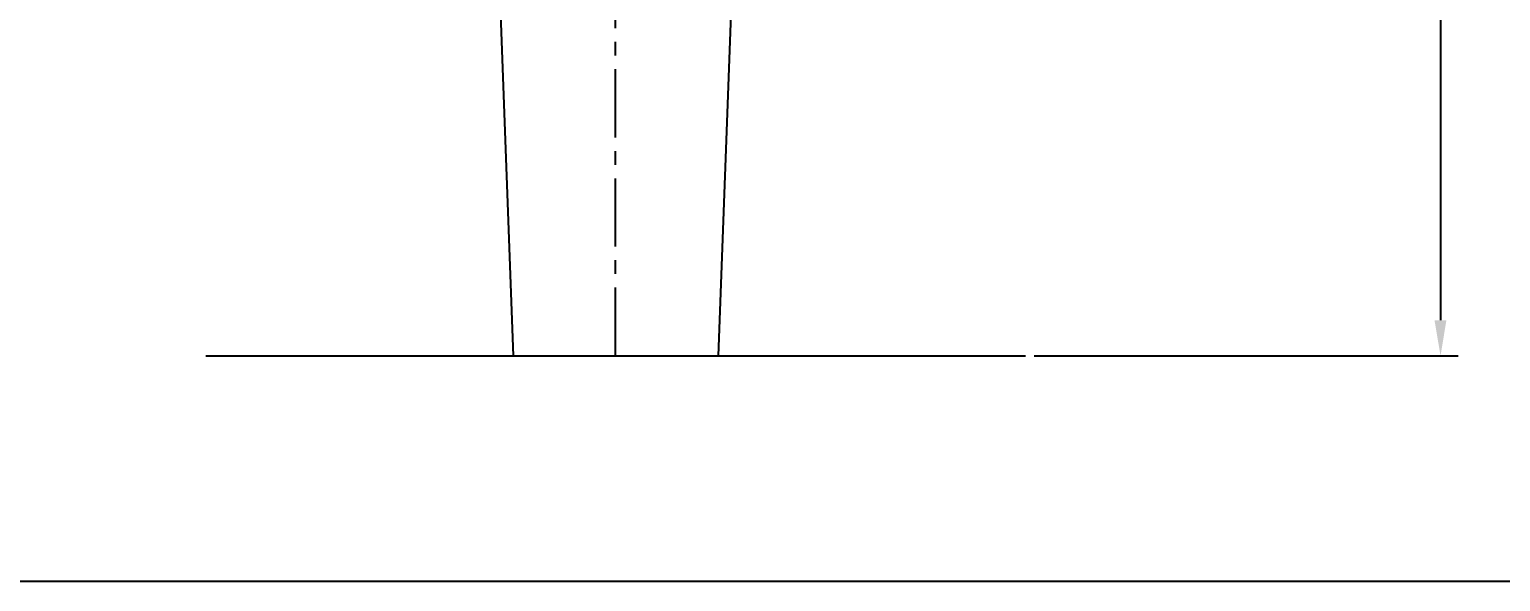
# Model space of a CAD drawing. Extents: x 7158 to 10258, y -4678 to -2578.
# Drawn here: x 7929 to 9006, y -4678 to -4273 of the extents above; entities that cross this region are included whole.
import ezdxf

# ---------------------------------------------------------------- set-up
doc = ezdxf.new("R2010")
doc.units = 0
doc.header["$LTSCALE"] = 20
doc.header["$MEASUREMENT"] = 0
doc.linetypes.add('CENTER', pattern=[2, 1.25, -0.25, 0.25, -0.25])
doc.layers.get('DEFPOINTS').update_dxf_attribs({"linetype": 'CONTINUOUS'})
for name, color, linetype in [('1', 1, 'CONTINUOUS'), ('5', 5, 'CONTINUOUS'), ('7', 7, 'CONTINUOUS'), ('CENTER', 2, 'CENTER')]:
    doc.layers.add(name, color=color, linetype=linetype)
doc.styles.get("Standard").update_dxf_attribs({"font": 'NanumGothic.ttf'})
doc.dimstyles.get("Standard").update_dxf_attribs({"dimtxt": 2.5, "dimasz": 2, "dimexe": 2, "dimexo": 1, "dimgap": 1.5, "dimtad": 1, "dimdec": 0, "dimlfac": 10, "dimrnd": 0.5, "dimzin": 0, "dimdsep": 46, "dimtxsty": 'Standard', "dimcen": 0, "dimclrt": 2, "dimadec": 0, "dimazin": 0, "dimtfac": 1, "dimtdec": 0, "dimtmove": 0, "dimatfit": 3, "dimfxl": 1, "dimtolj": 1, "dimtzin": 0, "dimarcsym": 0})

# ---------------------------------------------------------------- blocks, each defined once
blk = doc.blocks.new('*D55')
at = {"layer": '1', "color": 3, "lineweight": -2, "transparency": 16777216}
for p, q in [((8649.9, -3702.5), (8975.4, -3702.5)), ((8962.4, -3728.5), (8962.4, -4486.5)), ((8664.9, -4512.5), (8975.4, -4512.5))]:
    blk.add_line(p, q, dxfattribs=at)
at = {"layer": '1', "color": 3, "transparency": 16777216}
for points in [[(8958, -3728.5), (8966.7, -3728.5), (8962.4, -3702.5)], [(8958, -4486.5), (8966.7, -4486.5), (8962.4, -4512.5)]]:
    blk.add_solid(points, dxfattribs=at)
at = {"layer": 'DEFPOINTS', "color": 0, "transparency": 16777216}
for p in [(8643.4, -3702.5), (8658.4, -4512.5), (8962.4, -4512.5)]:
    blk.add_point(p, dxfattribs=at)
at = {"layer": '1', "color": 2, "transparency": 16777216, "insert": (8936.4, -4107.5), "char_height": 26, "attachment_point": 5, "rotation": 90}
blk.add_mtext('\\A1;810', dxfattribs=at)

msp = doc.modelspace()

# ---------------------------------------------------------------- linework, layer by layer
at = {"layer": '1'}
msp.add_line((8058.4, -4512.5), (8658.4, -4512.5), dxfattribs=at)
at = {"layer": '5'}
msp.add_lwpolyline([(7158.4, -2577.9), (10258.4, -2577.9), (10258.4, -4677.9), (7158.4, -4677.9)], close=True, dxfattribs=at)
at = {"layer": '7'}
for p, q in [((8259.6, -3875.3, -1.6), (8283.4, -4512.5)), ((8457.2, -3875.3, -1.6), (8433.4, -4512.5)), ((8283.4, -4512.5, -45.1), (8433.4, -4512.5))]:
    msp.add_line(p, q, dxfattribs=at)
at = {"layer": 'CENTER', "color": 2, "linetype": 'CENTER', "ltscale": 2}
msp.add_line((8358.4, -4512.5), (8358.4, -3692.6), dxfattribs=at)

# ---------------------------------------------------------------- dimensions: what is measured, and where the dimension line sits
at = {"layer": '1'}
dim = msp.add_linear_dim(base=(8962.4, -4512.5), p1=(8643.4, -3702.5), p2=(8658.4, -4512.5), angle=90, dimstyle='Standard', override={"dimscale": 1.3, "dimtxt": 20, "dimasz": 20, "dimexe": 10, "dimexo": 5, "dimgap": 10, "dimlfac": 1, "dimzin": 8, "dimclrd": 3, "dimclre": 3, "dimfxl": 1.25, "dimarcsym": 1}, dxfattribs=at)
dim.commit()
dim.dimension.update_dxf_attribs({"geometry": '*D55', "text_midpoint": (8936.4, -4107.5)})

doc.saveas('drawing.dxf')
